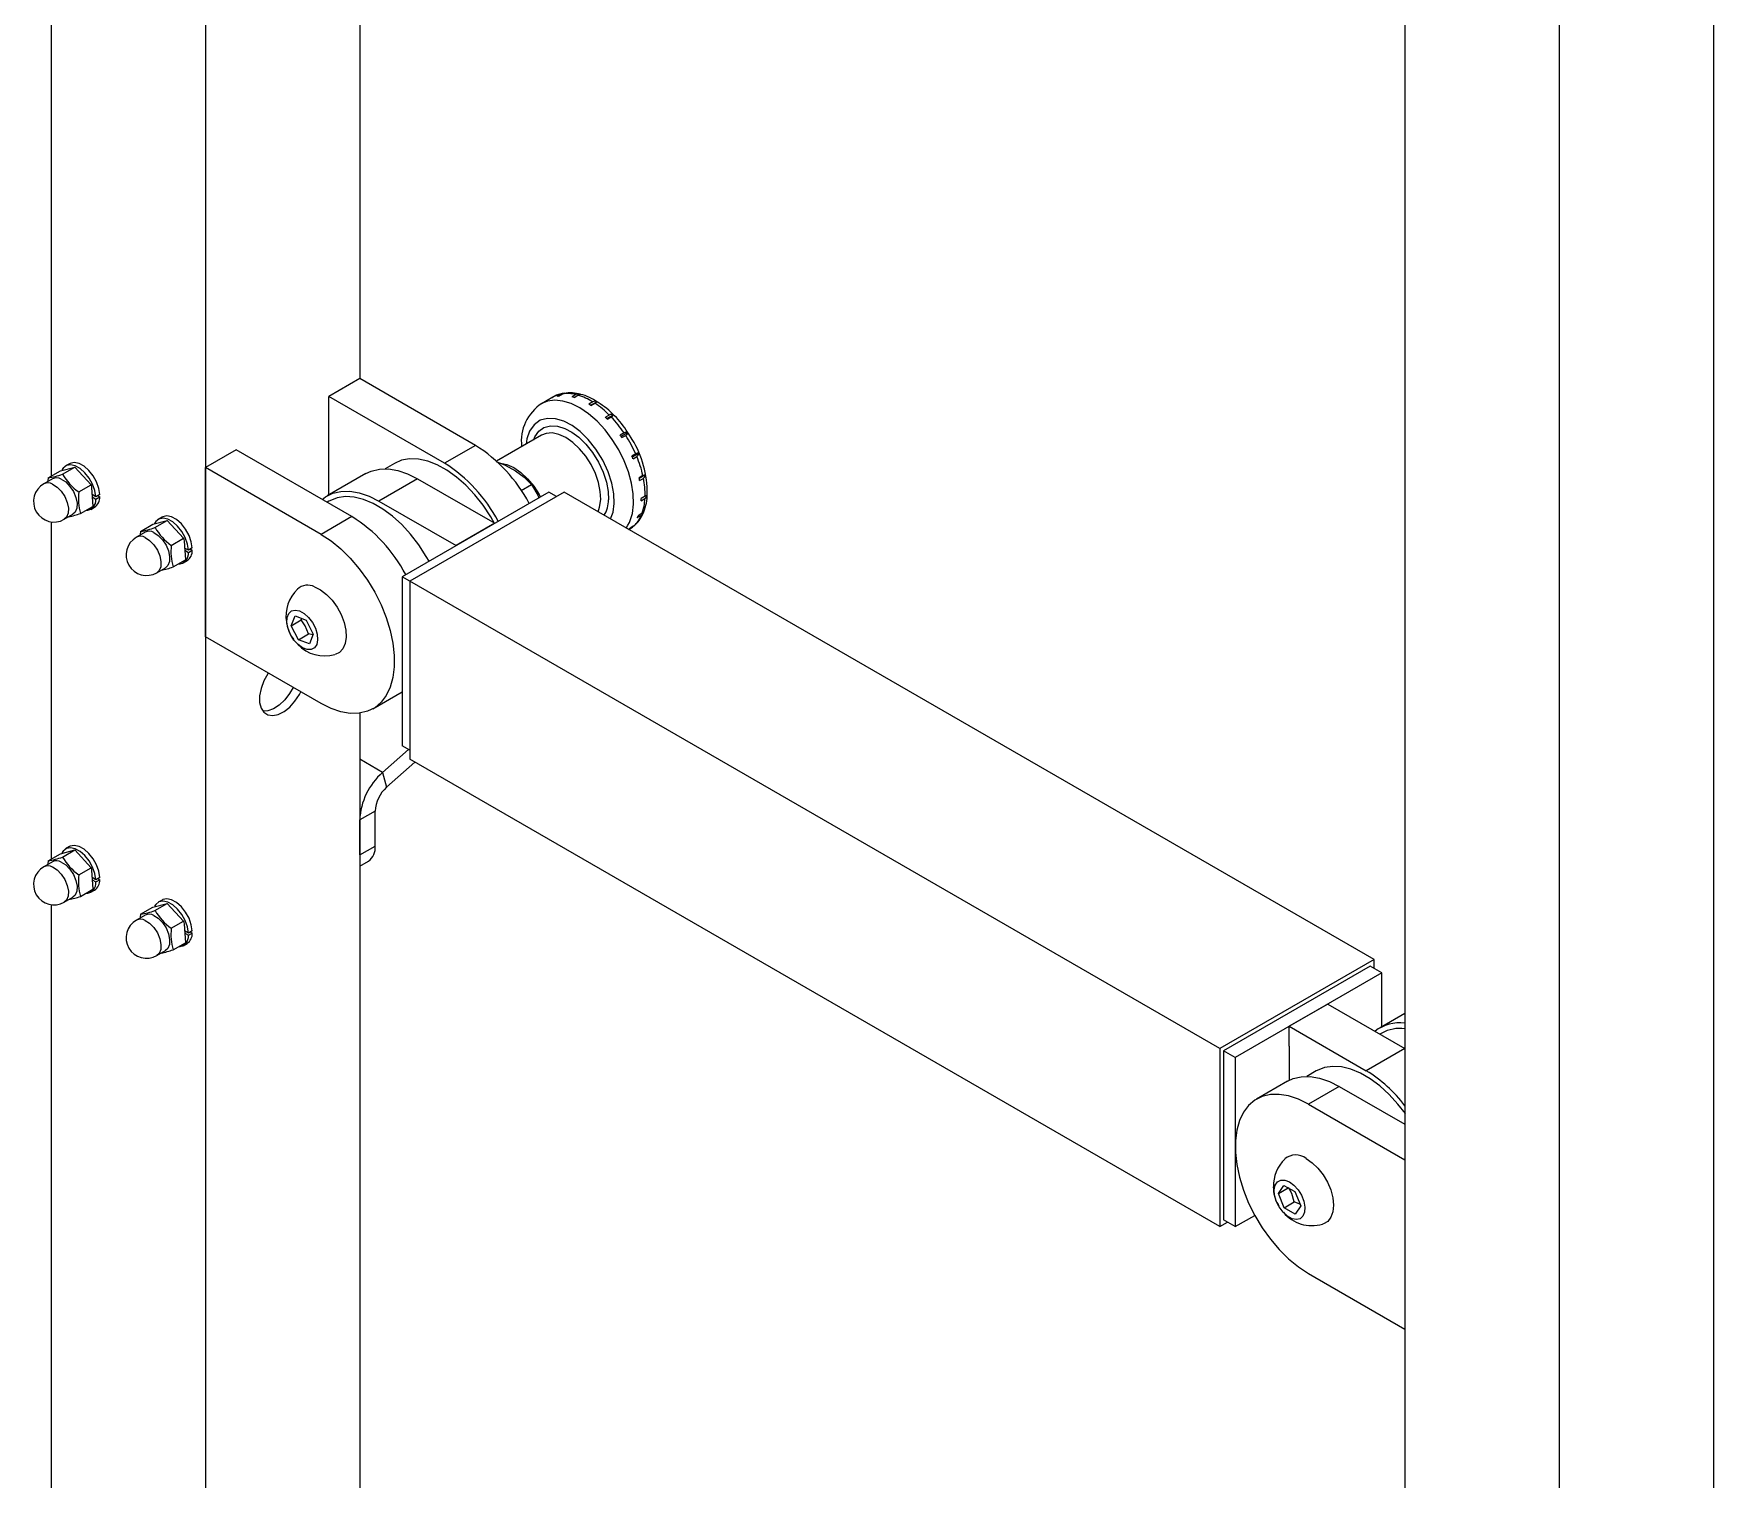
# Model space of a CAD drawing. Header units: millimetres. Extents: x -7982 to 6300, y -38 to 5016.
# Drawn here: x -2278.8 to -1970.8, y 2931.5 to 3196.7 of the extents above; entities that cross this region are included whole.
import ezdxf

# ---------------------------------------------------------------- set-up
doc = ezdxf.new("R2010")
doc.units = ezdxf.units.MM
doc.header["$LTSCALE"] = 15

msp = doc.modelspace()

# ---------------------------------------------------------------- linework, layer by layer
at = {"color": 7, "linetype": 'Continuous', "lineweight": 25}
for p, q in [((-1970.79, 3373.07), (-1970.79, 2792.77)), ((-1999.08, 3356.74), (-1999.08, 2207.04)), ((-2027.36, 3340.41), (-2027.36, 2735.59)), ((-2275.56, 3285.3), (-2275.56, 3115.5)), ((-2247.27, 3268.97), (-2247.27, 2317.66)), ((-2218.99, 3252.65), (-2218.99, 3133.38)), ((-2218.99, 3133.38), (-2224.65, 3130.12)), ((-2197.78, 3121.13), (-2218.99, 3133.38)), ((-2224.65, 3112.05), (-2224.65, 3130.12)), ((-2203.43, 3117.87), (-2224.65, 3130.12)), ((-2183.56, 3129.99), (-2185.68, 3128.76)), ((-2182.15, 3130.52), (-2182.85, 3130.12)), ((-2182.52, 3130.17), (-2181.82, 3130.58)), ((-2179.35, 3130.44), (-2180.05, 3130.03)), ((-2179.67, 3129.93), (-2178.97, 3130.34)), ((-2176.27, 3129.12), (-2176.98, 3128.71)), ((-2175.47, 3129.13), (-2176.61, 3128.48)), ((-2176.59, 3128.46), (-2175.88, 3128.87)), ((-2175.28, 3129.02), (-2175.38, 3129.08)), ((-2173.23, 3126.7), (-2173.94, 3126.29)), ((-2172.5, 3126.7), (-2173.67, 3126.02)), ((-2173.57, 3125.92), (-2172.86, 3126.33)), ((-2185.66, 3123), (-2193.9, 3118.24)), ((-2170.51, 3123.42), (-2171.22, 3123.01)), ((-2169.87, 3123.44), (-2171.05, 3122.75)), ((-2170.91, 3122.55), (-2170.21, 3122.96)), ((-2169.71, 3123.31), (-2169.87, 3123.55)), ((-2169.01, 3122.22), (-2169.71, 3123.31)), ((-2241.62, 3120.32), (-2247.27, 3117.05)), ((-2220.4, 3108.07), (-2241.62, 3120.32)), ((-2197.78, 3121.13), (-2203.43, 3117.87)), ((-2273.87, 3116.47), (-2271.23, 3117.16)), ((-2273.49, 3115.85), (-2271.23, 3117.16)), ((-2272.2, 3117.77), (-2272.91, 3117.36)), ((-2271.23, 3117.16), (-2268.24, 3113.9)), ((-2247.27, 3086.02), (-2247.27, 3117.05)), ((-2226.06, 3104.81), (-2247.27, 3117.05)), ((-2212.61, 3117.84), (-2214.34, 3116.84)), ((-2168.39, 3119.59), (-2169.09, 3119.18)), ((-2167.83, 3119.66), (-2169.01, 3118.98)), ((-2168.88, 3118.68), (-2168.17, 3119.09)), ((-2275.31, 3114.99), (-2276.9, 3114.07)), ((-2276.13, 3115.17), (-2273.87, 3116.47)), ((-2270.51, 3112.59), (-2268.24, 3113.9)), ((-2217.88, 3115.95), (-2224.95, 3111.87)), ((-2208.38, 3115.01), (-2215.45, 3110.93)), ((-2208.38, 3115.01), (-2194.24, 3106.85)), ((-2189.37, 3112.86), (-2187.48, 3113.95)), ((-2167.06, 3115.59), (-2167.77, 3115.18)), ((-2166.58, 3115.75), (-2167.75, 3115.08)), ((-2167.67, 3114.69), (-2166.96, 3115.09)), ((-2267.36, 3111.71), (-2268.06, 3112.11)), ((-2268.03, 3111.68), (-2267.36, 3111.3)), ((-2266.65, 3112.11), (-2267.36, 3111.71)), ((-2267.36, 3111.3), (-2266.65, 3111.71)), ((-2267.01, 3111.91), (-2266.65, 3111.71)), ((-2224.63, 3110.9), (-2224.97, 3110.71)), ((-2215.45, 3110.93), (-2201.31, 3102.77)), ((-2184.34, 3112.56), (-2211.21, 3097.05)), ((-2181.51, 3112.56), (-2209.8, 3096.23)), ((-2182.93, 3111.75), (-2184.34, 3112.56)), ((-2033.02, 3026.84), (-2181.51, 3112.56)), ((-2167.39, 3110.97), (-2166.69, 3111.37)), ((-2166.67, 3111.82), (-2167.37, 3111.41)), ((-2273.15, 3107.58), (-2271.56, 3108.5)), ((-2270.17, 3108.65), (-2267.91, 3109.95)), ((-2268.31, 3109.39), (-2267.6, 3109.8)), ((-2255.23, 3107.97), (-2255.94, 3107.56)), ((-2220.4, 3108.07), (-2226.06, 3104.81)), ((-2168.09, 3107.88), (-2167.38, 3108.29)), ((-2167.24, 3108.63), (-2167.95, 3108.22)), ((-2275.56, 3107.11), (-2275.56, 3045.28)), ((-2258.34, 3105.19), (-2259.93, 3104.28)), ((-2259.16, 3105.37), (-2256.9, 3106.68)), ((-2256.9, 3106.68), (-2254.26, 3107.36)), ((-2256.52, 3106.06), (-2254.26, 3107.36)), ((-2254.26, 3107.36), (-2251.27, 3104.1)), ((-2194.24, 3106.85), (-2201.31, 3102.77)), ((-2169.68, 3105.73), (-2168.97, 3106.14)), ((-2169.63, 3105.7), (-2169.56, 3105.74)), ((-2168.73, 3106.35), (-2169.43, 3105.94)), ((-2253.54, 3102.79), (-2251.27, 3104.1)), ((-2250.39, 3101.91), (-2251.09, 3102.31)), ((-2251.06, 3101.89), (-2250.39, 3101.5)), ((-2249.68, 3102.32), (-2250.39, 3101.91)), ((-2250.39, 3101.5), (-2249.68, 3101.91)), ((-2250.04, 3102.11), (-2249.68, 3101.91)), ((-2256.18, 3097.78), (-2254.59, 3098.7)), ((-2253.2, 3098.85), (-2250.94, 3100.15)), ((-2251.34, 3099.6), (-2250.63, 3100)), ((-2209.8, 3096.23), (-2211.21, 3097.05)), ((-2211.21, 3097.05), (-2211.21, 3066.02)), ((-2061.3, 3010.51), (-2209.8, 3096.23)), ((-2209.8, 3096.23), (-2209.8, 3063.57)), ((-2231.54, 3088.05), (-2230.83, 3089.86)), ((-2231.54, 3088.05), (-2229.7, 3089.11)), ((-2230.83, 3089.86), (-2228.82, 3089.1)), ((-2229.7, 3089.11), (-2229.56, 3089.38)), ((-2228.82, 3089.1), (-2227.51, 3086.53)), ((-2226.06, 3073.78), (-2247.27, 3086.02)), ((-2230.23, 3085.49), (-2231.54, 3088.05)), ((-2230.23, 3085.49), (-2228.39, 3086.55)), ((-2227.58, 3086.36), (-2228.39, 3086.55)), ((-2227.51, 3086.53), (-2228.22, 3084.73)), ((-2231.3, 3085.82), (-2231.09, 3085.54)), ((-2228.22, 3084.73), (-2230.23, 3085.49)), ((-2216.56, 3072.84), (-2211.21, 3075.93)), ((-2218.99, 3072.02), (-2218.99, 2888.42)), ((-2214.8, 3061.16), (-2210.06, 3065.36)), ((-2209.8, 3065.21), (-2211.21, 3066.02)), ((-2214.06, 3058.43), (-2208.87, 3063.04)), ((-2061.3, 2977.85), (-2209.8, 3063.57)), ((-2214.8, 3061.16), (-2214.06, 3058.43)), ((-2216.16, 3054.06), (-2218.99, 3052.43)), ((-2218.99, 3046.01), (-2218.99, 3052.43)), ((-2216.16, 3047.64), (-2216.16, 3054.06)), ((-2276.13, 3044.95), (-2273.87, 3046.25)), ((-2273.87, 3046.25), (-2271.23, 3046.94)), ((-2273.49, 3045.63), (-2271.23, 3046.94)), ((-2272.2, 3047.55), (-2272.91, 3047.14)), ((-2271.23, 3046.94), (-2268.24, 3043.67)), ((-2218.99, 3046.01), (-2216.16, 3047.64)), ((-2275.31, 3044.77), (-2276.9, 3043.85)), ((-2270.51, 3042.37), (-2268.24, 3043.67)), ((-2218.99, 3043.98), (-2217.4, 3044.9)), ((-2267.36, 3041.48), (-2268.06, 3041.89)), ((-2268.03, 3041.46), (-2267.36, 3041.07)), ((-2266.65, 3041.89), (-2267.36, 3041.48)), ((-2267.36, 3041.07), (-2266.65, 3041.48)), ((-2267.01, 3041.69), (-2266.65, 3041.48)), ((-2275.56, 3036.89), (-2275.56, 2365.02)), ((-2273.15, 3037.35), (-2271.56, 3038.27)), ((-2270.17, 3038.42), (-2267.91, 3039.73)), ((-2268.31, 3039.17), (-2267.6, 3039.58)), ((-2256.9, 3036.45), (-2254.26, 3037.14)), ((-2256.52, 3035.83), (-2254.26, 3037.14)), ((-2255.23, 3037.75), (-2255.94, 3037.34)), ((-2254.26, 3037.14), (-2251.27, 3033.88)), ((-2258.34, 3034.97), (-2259.93, 3034.05)), ((-2259.16, 3035.15), (-2256.9, 3036.45)), ((-2253.54, 3032.57), (-2251.27, 3033.88)), ((-2250.39, 3031.69), (-2251.09, 3032.09)), ((-2251.06, 3031.66), (-2250.39, 3031.28)), ((-2249.68, 3032.09), (-2250.39, 3031.69)), ((-2250.39, 3031.28), (-2249.68, 3031.69)), ((-2250.04, 3031.89), (-2249.68, 3031.69)), ((-2256.18, 3027.56), (-2254.59, 3028.48)), ((-2253.2, 3028.63), (-2250.94, 3029.93)), ((-2251.34, 3029.37), (-2250.63, 3029.78)), ((-2033.02, 3026.84), (-2061.3, 3010.51)), ((-2033.73, 3025.62), (-2060.6, 3010.1)), ((-2031.61, 3024.39), (-2058.48, 3008.88)), ((-2031.61, 3024.39), (-2033.73, 3025.62)), ((-2033.02, 3025.21), (-2033.02, 3026.84)), ((-2031.61, 3014.49), (-2031.61, 3024.39)), ((-2041.51, 3018.68), (-2048.58, 3014.59)), ((-2041.51, 3018.68), (-2027.36, 3010.51)), ((-2027.36, 3016.94), (-2031.91, 3014.31)), ((-2048.58, 3014.59), (-2034.43, 3006.43)), ((-2048.58, 3010.92), (-2048.58, 3014.59)), ((-2031.59, 3013.34), (-2031.93, 3013.15)), ((-2061.3, 3010.51), (-2061.3, 2977.85)), ((-2058.48, 3008.88), (-2060.6, 3010.1)), ((-2060.6, 3010.1), (-2060.6, 2979.07)), ((-2048.58, 3010.92), (-2048.58, 3004.68)), ((-2027.36, 3010.51), (-2034.43, 3006.43)), ((-2058.48, 3008.88), (-2058.48, 2977.85)), ((-2043.61, 3006.4), (-2045.34, 3005.4)), ((-2048.88, 3004.51), (-2054.54, 3001.25)), ((-2039.38, 3003.57), (-2045.04, 3000.31)), ((-2039.38, 3003.57), (-2027.36, 2996.63)), ((-2045.04, 3000.31), (-2027.36, 2990.1)), ((-2027.36, 2990.1), (-2027.36, 2959.07)), ((-2050.55, 2983.94), (-2049.55, 2985.42)), ((-2050.55, 2983.94), (-2048.76, 2984.97)), ((-2049.55, 2985.42), (-2047.51, 2984.27)), ((-2050.61, 2981.9), (-2050.49, 2981.65)), ((-2049.5, 2981.31), (-2050.55, 2983.94)), ((-2049.5, 2981.31), (-2047.67, 2982.37)), ((-2047.46, 2980.16), (-2049.5, 2981.31)), ((-2047.51, 2984.27), (-2046.46, 2981.64)), ((-2046.46, 2981.64), (-2047.46, 2980.16)), ((-2061.3, 2977.85), (-2059.89, 2978.67)), ((-2058.48, 2977.85), (-2060.6, 2979.07)), ((-2058.48, 2977.85), (-2054.89, 2979.92)), ((-2045.04, 2969.28), (-2027.36, 2959.07))]:
    msp.add_line(p, q, dxfattribs=at)
at = {"color": 8, "linetype": 'Continuous', "lineweight": 25}
msp.add_line((-2214.8, 3061.16), (-2218.99, 3063.58), dxfattribs=at)
at = {"color": 8, "linetype": 'Continuous', "lineweight": 25, "flags": 128}
for points in [[(-2168.8, 3110.37), (-2168.85, 3112.24), (-2169.15, 3114.22), (-2169.7, 3116.26), (-2170.49, 3118.32), (-2171.49, 3120.33), (-2172.67, 3122.24), (-2174.01, 3124.01), (-2175.47, 3125.59), (-2177.01, 3126.94), (-2178.6, 3128.02), (-2180.19, 3128.8), (-2181.74, 3129.27), (-2183.21, 3129.42), (-2184.56, 3129.23), (-2185.6, 3128.81)], [(-2172.33, 3110.47), (-2172.39, 3112.22), (-2172.75, 3114.2), (-2173.44, 3116.31), (-2174.43, 3118.44), (-2175.67, 3120.46), (-2177.09, 3122.23), (-2178.58, 3123.68), (-2180.05, 3124.76), (-2181.54, 3125.55), (-2183.07, 3126.02), (-2184.56, 3126.09), (-2185.91, 3125.73), (-2187.03, 3124.93), (-2187.86, 3123.77), (-2188.37, 3122.34), (-2188.49, 3121.36)], [(-2187.08, 3122.18), (-2186.89, 3122.71), (-2186.17, 3123.72), (-2185.2, 3124.41), (-2184.03, 3124.72), (-2182.73, 3124.66), (-2181.4, 3124.25), (-2180.11, 3123.57), (-2178.83, 3122.62), (-2177.53, 3121.37), (-2176.3, 3119.82), (-2175.21, 3118.08), (-2174.35, 3116.22), (-2173.76, 3114.38), (-2173.44, 3112.66), (-2173.39, 3111.14)], [(-2174.8, 3111.18), (-2174.87, 3112.7), (-2175.19, 3114.33), (-2175.76, 3115.99), (-2176.55, 3117.62), (-2177.53, 3119.15), (-2178.66, 3120.52), (-2179.89, 3121.68), (-2181.17, 3122.56), (-2182.45, 3123.15), (-2183.68, 3123.41), (-2184.8, 3123.34), (-2185.66, 3123)], [(-2275.3, 3114.03), (-2274.47, 3113.5), (-2273.7, 3112.71), (-2273.05, 3111.73), (-2272.6, 3110.67), (-2272.39, 3109.62), (-2272.43, 3108.69), (-2272.73, 3107.96), (-2273.15, 3107.58)], [(-2175.29, 3108.97), (-2175, 3109.82), (-2174.8, 3111.18)], [(-2172.98, 3107.64), (-2172.54, 3108.89), (-2172.33, 3110.47)], [(-2258.33, 3104.23), (-2257.5, 3103.7), (-2256.73, 3102.91), (-2256.08, 3101.93), (-2255.63, 3100.87), (-2255.42, 3099.82), (-2255.46, 3098.89), (-2255.76, 3098.17), (-2256.18, 3097.78)], [(-2275.3, 3043.81), (-2274.47, 3043.28), (-2273.7, 3042.48), (-2273.05, 3041.51), (-2272.6, 3040.44), (-2272.39, 3039.39), (-2272.43, 3038.46), (-2272.73, 3037.74), (-2273.15, 3037.35)], [(-2258.33, 3034.01), (-2257.5, 3033.48), (-2256.73, 3032.69), (-2256.08, 3031.71), (-2255.63, 3030.65), (-2255.42, 3029.6), (-2255.46, 3028.67), (-2255.76, 3027.95), (-2256.18, 3027.56)]]:
    msp.add_lwpolyline(points, dxfattribs=at)
at = {"color": 7, "linetype": 'Continuous', "lineweight": 25, "flags": 128}
for points in [[(-2181.52, 3130.69), (-2181.74, 3130.62), (-2181.82, 3130.58)], [(-2267.36, 3111.71), (-2267.54, 3112.84), (-2267.95, 3114.01), (-2268.58, 3115.14), (-2269.36, 3116.12), (-2270.24, 3116.9), (-2271.15, 3117.39), (-2272.02, 3117.58), (-2272.77, 3117.43), (-2273.36, 3116.97), (-2273.58, 3116.62)], [(-2266.65, 3112.11), (-2266.83, 3113.25), (-2267.25, 3114.42), (-2267.87, 3115.55), (-2268.65, 3116.53), (-2269.53, 3117.3), (-2270.44, 3117.8), (-2271.31, 3117.98), (-2272.07, 3117.84), (-2272.2, 3117.77)], [(-2217.88, 3115.95), (-2216.86, 3116.43), (-2215.36, 3116.78), (-2213.73, 3116.82), (-2212.01, 3116.53), (-2210.21, 3115.92), (-2208.38, 3115.01)], [(-2194.26, 3106.83), (-2194.97, 3108.06), (-2196.35, 3110.14), (-2197.88, 3112.07), (-2199.52, 3113.81), (-2201.23, 3115.32), (-2203, 3116.58), (-2204.77, 3117.56), (-2206.52, 3118.24), (-2208.22, 3118.61), (-2209.83, 3118.67), (-2211.31, 3118.4), (-2212.61, 3117.84)], [(-2193.99, 3118.18), (-2192.33, 3117.49), (-2190.41, 3116.46)], [(-2193.1, 3117.89), (-2192, 3117.64), (-2190.72, 3117.05), (-2189.43, 3116.16), (-2188.21, 3115.01), (-2187.08, 3113.64), (-2186.1, 3112.11), (-2185.87, 3111.68)], [(-2276.13, 3115.17), (-2276.18, 3114.61), (-2276.17, 3114.5)], [(-2273.71, 3114.95), (-2272.88, 3114.42), (-2272.11, 3113.62), (-2271.46, 3112.65), (-2271.01, 3111.58), (-2270.8, 3110.54), (-2270.84, 3109.6), (-2271.14, 3108.88), (-2271.56, 3108.5)], [(-2268.24, 3113.9), (-2268.15, 3113.42), (-2267.91, 3109.95)], [(-2190.41, 3116.46), (-2188.82, 3115.28), (-2187.48, 3113.95)], [(-2187.48, 3113.95), (-2186.31, 3111.98), (-2186.12, 3111.54)], [(-2225.87, 3111.23), (-2225.27, 3111.67), (-2223.93, 3112.34), (-2222.43, 3112.7), (-2220.81, 3112.74), (-2219.08, 3112.45), (-2217.28, 3111.84), (-2215.45, 3110.93)], [(-2206.28, 3099.89), (-2206.79, 3100.78), (-2208.15, 3102.89), (-2209.65, 3104.84), (-2211.28, 3106.61), (-2212.98, 3108.16), (-2214.74, 3109.46), (-2216.52, 3110.49), (-2218.28, 3111.22), (-2219.98, 3111.64), (-2221.61, 3111.74), (-2223.11, 3111.52), (-2224.47, 3110.99), (-2224.63, 3110.9)], [(-2250.39, 3101.91), (-2250.57, 3103.04), (-2250.98, 3104.22), (-2251.61, 3105.34), (-2252.39, 3106.33), (-2253.27, 3107.1), (-2254.18, 3107.6), (-2255.05, 3107.78), (-2255.8, 3107.63), (-2256.39, 3107.17), (-2256.61, 3106.83)], [(-2249.68, 3102.32), (-2249.86, 3103.45), (-2250.27, 3104.62), (-2250.9, 3105.75), (-2251.68, 3106.74), (-2252.56, 3107.51), (-2253.47, 3108), (-2254.34, 3108.19), (-2255.1, 3108.04), (-2255.23, 3107.97)], [(-2259.16, 3105.37), (-2259.21, 3104.82), (-2259.2, 3104.7)], [(-2256.74, 3105.15), (-2255.91, 3104.62), (-2255.14, 3103.83), (-2254.49, 3102.85), (-2254.04, 3101.79), (-2253.83, 3100.74), (-2253.87, 3099.81), (-2254.17, 3099.09), (-2254.59, 3098.7)], [(-2226.06, 3104.81), (-2224.23, 3103.61), (-2222.44, 3102.14), (-2220.71, 3100.43), (-2219.08, 3098.52), (-2217.58, 3096.43), (-2216.24, 3094.21), (-2215.08, 3091.9), (-2214.13, 3089.54), (-2213.4, 3087.18), (-2212.91, 3084.86), (-2212.66, 3082.61), (-2212.66, 3080.5), (-2212.91, 3078.54), (-2213.4, 3076.79), (-2214.13, 3075.27), (-2215.08, 3074.01), (-2216.24, 3073.03), (-2217.58, 3072.36), (-2219.08, 3072.01), (-2220.71, 3071.97), (-2222.44, 3072.26), (-2224.23, 3072.87), (-2226.06, 3073.78)], [(-2168.74, 3106.35), (-2168.89, 3106.19), (-2168.97, 3106.14)], [(-2251.27, 3104.1), (-2251.18, 3103.62), (-2250.94, 3100.15)], [(-2227.26, 3095.21), (-2226.15, 3094.65), (-2225.06, 3093.8), (-2224.03, 3092.73), (-2223.13, 3091.47), (-2222.39, 3090.09), (-2221.85, 3088.66), (-2221.54, 3087.25), (-2221.47, 3085.93), (-2221.65, 3084.78), (-2222.07, 3083.84), (-2222.71, 3083.16), (-2223.49, 3082.79)], [(-2230.01, 3090.79), (-2229.17, 3090.32), (-2228.35, 3089.59), (-2227.65, 3088.65), (-2227.11, 3087.59), (-2226.78, 3086.51), (-2226.7, 3085.49), (-2226.87, 3084.63), (-2227.27, 3084.01), (-2227.88, 3083.69), (-2228.63, 3083.68), (-2229.46, 3083.99), (-2230.3, 3084.6), (-2231.07, 3085.44), (-2231.7, 3086.45), (-2232.13, 3087.54), (-2232.34, 3088.6), (-2232.3, 3089.55), (-2232.01, 3090.29), (-2231.49, 3090.77), (-2230.81, 3090.94), (-2230.01, 3090.79)], [(-2228.39, 3086.55), (-2228.96, 3088.06), (-2229.7, 3089.11)], [(-2235.76, 3079.38), (-2235.84, 3079.25), (-2236.56, 3077.94), (-2237.08, 3076.57), (-2237.34, 3075.23), (-2237.34, 3074), (-2237.08, 3072.96), (-2236.56, 3072.18), (-2235.84, 3071.7), (-2234.94, 3071.57), (-2233.93, 3071.77), (-2232.86, 3072.31), (-2231.82, 3073.14), (-2230.86, 3074.22), (-2230.04, 3075.47), (-2229.8, 3075.94)], [(-2231.21, 3076.75), (-2231.84, 3075.64), (-2232.74, 3074.47), (-2233.75, 3073.5), (-2234.81, 3072.81), (-2235.86, 3072.44), (-2236.75, 3072.4)], [(-2267.36, 3041.48), (-2267.54, 3042.62), (-2267.95, 3043.79), (-2268.58, 3044.91), (-2269.36, 3045.9), (-2270.24, 3046.67), (-2271.15, 3047.17), (-2272.02, 3047.35), (-2272.77, 3047.21), (-2273.36, 3046.74), (-2273.58, 3046.4)], [(-2266.65, 3041.89), (-2266.83, 3043.02), (-2267.25, 3044.2), (-2267.87, 3045.32), (-2268.65, 3046.31), (-2269.53, 3047.08), (-2270.44, 3047.58), (-2271.31, 3047.76), (-2272.07, 3047.61), (-2272.2, 3047.55)], [(-2276.13, 3044.95), (-2276.18, 3044.39), (-2276.17, 3044.27)], [(-2273.71, 3044.72), (-2272.88, 3044.19), (-2272.11, 3043.4), (-2271.46, 3042.43), (-2271.01, 3041.36), (-2270.8, 3040.31), (-2270.84, 3039.38), (-2271.14, 3038.66), (-2271.56, 3038.27)], [(-2268.24, 3043.67), (-2268.15, 3043.2), (-2267.91, 3039.73)], [(-2250.39, 3031.69), (-2250.57, 3032.82), (-2250.98, 3033.99), (-2251.61, 3035.12), (-2252.39, 3036.1), (-2253.27, 3036.88), (-2254.18, 3037.37), (-2255.05, 3037.56), (-2255.8, 3037.41), (-2256.39, 3036.95), (-2256.61, 3036.61)], [(-2249.68, 3032.09), (-2249.86, 3033.23), (-2250.27, 3034.4), (-2250.9, 3035.53), (-2251.68, 3036.51), (-2252.56, 3037.29), (-2253.47, 3037.78), (-2254.34, 3037.96), (-2255.1, 3037.82), (-2255.23, 3037.75)], [(-2259.16, 3035.15), (-2259.21, 3034.59), (-2259.2, 3034.48)], [(-2256.74, 3034.93), (-2255.91, 3034.4), (-2255.14, 3033.61), (-2254.49, 3032.63), (-2254.04, 3031.56), (-2253.83, 3030.52), (-2253.87, 3029.59), (-2254.17, 3028.86), (-2254.59, 3028.48)], [(-2251.27, 3033.88), (-2251.18, 3033.4), (-2250.94, 3029.93)], [(-2027.27, 2998.58), (-2028.64, 3000.34), (-2030.26, 3002.11), (-2031.96, 3003.66), (-2033.72, 3004.96), (-2035.5, 3005.99), (-2037.26, 3006.72), (-2038.96, 3007.14), (-2040.59, 3007.24), (-2042.09, 3007.02), (-2043.45, 3006.49), (-2043.61, 3006.4)], [(-2048.88, 3004.51), (-2047.86, 3004.99), (-2046.36, 3005.34), (-2044.74, 3005.38), (-2043.01, 3005.09), (-2041.21, 3004.48), (-2039.38, 3003.57)], [(-2045.04, 3000.31), (-2046.87, 3001.22), (-2048.67, 3001.82), (-2050.39, 3002.11), (-2052.02, 3002.08), (-2053.52, 3001.72), (-2054.86, 3001.05), (-2056.02, 3000.08), (-2056.97, 2998.82), (-2057.7, 2997.3), (-2058.19, 2995.54), (-2058.44, 2993.59), (-2058.44, 2991.47), (-2058.19, 2989.23), (-2057.7, 2986.9), (-2056.97, 2984.54), (-2056.02, 2982.18), (-2054.86, 2979.87), (-2053.52, 2977.65), (-2052.02, 2975.57), (-2050.39, 2973.65), (-2048.67, 2971.95), (-2046.87, 2970.48), (-2045.04, 2969.28)], [(-2045.46, 2990.34), (-2044.35, 2989.58), (-2043.3, 2988.56), (-2042.36, 2987.35), (-2041.56, 2986), (-2040.96, 2984.57), (-2040.58, 2983.15), (-2040.44, 2981.8), (-2040.56, 2980.59), (-2040.91, 2979.58), (-2041.49, 2978.82), (-2042.26, 2978.35), (-2042.46, 2978.29)], [(-2048.54, 2986.08), (-2047.71, 2985.46), (-2046.94, 2984.61), (-2046.32, 2983.6), (-2045.89, 2982.51), (-2045.69, 2981.45), (-2045.74, 2980.51), (-2046.04, 2979.77), (-2046.56, 2979.3), (-2047.25, 2979.14), (-2048.05, 2979.3), (-2048.89, 2979.78), (-2049.7, 2980.52), (-2050.4, 2981.47), (-2050.94, 2982.53), (-2051.25, 2983.61), (-2051.33, 2984.62), (-2051.15, 2985.47), (-2050.74, 2986.09), (-2050.13, 2986.4), (-2049.37, 2986.4), (-2048.54, 2986.08)], [(-2047.67, 2982.37), (-2048.09, 2983.92), (-2048.71, 2985)], [(-2046.58, 2981.94), (-2046.6, 2981.95), (-2047.67, 2982.37)]]:
    msp.add_lwpolyline(points, dxfattribs=at)
at = {"color": 7, "linetype": 'Continuous', "lineweight": 25}
for centre, radius, start, end in [((-2181.38, 3126.81), 3.84, 96.3099, 127.3968), ((-2181.17, 3125.82), 4.81, 101.7444, 119.8835), ((-2181.77, 3124.96), 5.27, 98.292, 101.9191), ((-2181.64, 3129.66), 0.999, 88.0772, 120.6043), ((-2180.96, 3124.07), 6.57, 75.7882, 97.5233), ((-2180.35, 3124.53), 6.24, 72.7281, 100.7235), ((-2182.04, 3121.74), 8.52, 73.9144, 76.5456), ((-2178.85, 3129.48), 1.08, 70.3701, 117.3964), ((-2178.45, 3129.58), 0.917, 92.2753, 124.2112), ((-2182.16, 3119.69), 11.12, 58.039, 73.3208), ((-2180.65, 3121.57), 9.18, 54.9462, 76.4585), ((-2175.86, 3128.35), 0.877, 63.5685, 118.0775), ((-2178, 3132.68), 4.36, 299.0489, 305.4561), ((-2181.12, 3121.89), 8.24, 122.7145, 186.8697), ((-2184.37, 3116.62), 14.18, 56.6938, 58.5679), ((-2185.46, 3114.47), 17.3, 45.0098, 56.3804), ((-2184.78, 3114.2), 17.6, 32.0732, 57.3419), ((-2188.21, 3111.88), 20.29, 43.8059, 45.2816), ((-2172.87, 3126.06), 0.735, 60.0618, 119.7189), ((-2173.18, 3127), 0.746, 295.1299, 335.9339), ((-2189.15, 3110.78), 22.52, 34.1455, 43.6796), ((-2191.03, 3109.52), 23.96, 32.9259, 34.2466), ((-2170.17, 3122.88), 0.64, 61.4408, 122.2192), ((-2170.48, 3123.51), 0.615, 295.9869, 353.2509), ((-2190.43, 3109.85), 24.1, 23.824, 32.9353), ((-2212.43, 3097.71), 27.63, 27.561, 57.9831), ((-2185.02, 3112.43), 18.76, 359.3243, 31.4486), ((-2218.73, 3093.84), 28.48, 28.0244, 57.5197), ((-2190.36, 3109.8), 23.24, 22.4453, 23.7933), ((-2168.03, 3119.07), 0.624, 70.7434, 124.6217), ((-2168.49, 3119.67), 0.663, 298.6143, 359.6543), ((-2187.73, 3110.95), 21.18, 12.6603, 22.5928), ((-2275.03, 3110.82), 3.75, 119.9973, 299.9973), ((-2278.39, 3129.36), 14.38, 279.0424, 289.9506), ((-2274.55, 3113.53), 1.65, 59.3689, 117.4444), ((-2264.09, 3121.45), 10.94, 210.7863, 234.0787), ((-2185.84, 3111.18), 18.51, 10.9153, 12.484), ((-2166.55, 3114.83), 0.917, 92.2753, 124.2112), ((-2167.36, 3115.76), 0.774, 300.8928, 359.2684), ((-2182, 3112.1), 15.34, 358.9335, 11.2568), ((-2260.75, 3111.43), 9.82, 173.236, 196.4882), ((-2269.25, 3111.08), 1.9, 270.1319, 6.443), ((-2268.81, 3111.59), 2.16, 304.0592, 3.0175), ((-2179.61, 3111.72), 12.24, 356.4764, 358.5428), ((-2176.11, 3111.85), 9.44, 340.0503, 357.0979), ((-2174.33, 3112.15), 8.07, 336.6742, 0.3958), ((-2167.25, 3112.2), 1, 304.1361, 352.7054), ((-2168.78, 3115.62), 4.36, 299.0489, 305.4561), ((-2275.12, 3122.39), 14.61, 281.0069, 289.8091), ((-2235.05, 3084.64), 27.63, 27.561, 57.9831), ((-2172.63, 3110.5), 5.7, 313.2486, 337.1452), ((-2172.11, 3110.66), 5.47, 311.4066, 341.8607), ((-2174.69, 3110.76), 7.21, 336.4222, 339.3643), ((-2168, 3109.26), 1.16, 302.6412, 346.9722), ((-2167.56, 3109.31), 0.746, 295.1299, 335.9339), ((-2261.42, 3119.57), 14.38, 279.0424, 289.9506), ((-2257.58, 3103.73), 1.65, 59.3689, 117.4444), ((-2247.12, 3111.66), 10.94, 210.7863, 234.0787), ((-2172.7, 3109.5), 4.83, 308.7322, 312.573), ((-2171.91, 3109.8), 4.7, 300.008, 308.7476), ((-2258.06, 3101.03), 3.75, 119.9973, 299.9973), ((-2243.78, 3101.64), 9.82, 173.236, 196.4882), ((-2252.28, 3101.29), 1.9, 270.1319, 6.443), ((-2251.84, 3101.79), 2.16, 304.0592, 3.0175), ((-2258.15, 3112.59), 14.61, 281.0069, 289.8091), ((-2228.51, 3092.69), 2.81, 63.5433, 132.1466), ((-2225.71, 3089.8), 6.8, 133.4424, 188.8244), ((-2226.44, 3089.38), 6.02, 185.8734, 216.1494), ((-2225.45, 3089.26), 6.73, 223.457, 286.6204), ((-2206.47, 3051.79), 12.54, 131.6284, 177.0654), ((-2209.9, 3053.74), 6.27, 131.6284, 177.0654), ((-2219.01, 3047.28), 2.88, 304.0564, 7.2558), ((-2275.03, 3040.6), 3.75, 119.9973, 299.9973), ((-2278.39, 3059.14), 14.38, 279.0424, 289.9506), ((-2274.55, 3043.3), 1.65, 59.3689, 117.4444), ((-2264.09, 3051.23), 10.94, 210.7863, 234.0787), ((-2260.75, 3041.21), 9.82, 173.236, 196.4882), ((-2269.25, 3040.86), 1.9, 270.1319, 6.443), ((-2268.81, 3041.37), 2.16, 304.0592, 3.0175), ((-2275.12, 3052.17), 14.61, 281.0069, 289.8091), ((-2258.06, 3030.81), 3.75, 119.9973, 299.9973), ((-2261.42, 3049.34), 14.38, 279.0424, 289.9506), ((-2257.58, 3033.51), 1.65, 59.3689, 117.4444), ((-2247.12, 3041.43), 10.94, 210.7863, 234.0787), ((-2243.78, 3031.41), 9.82, 173.236, 196.4882), ((-2252.28, 3031.06), 1.9, 270.1319, 6.443), ((-2251.84, 3031.57), 2.16, 304.0592, 3.0175), ((-2258.15, 3042.37), 14.61, 281.0069, 289.8091), ((-2028.43, 3008.18), 7.04, 81.3167, 128.753), ((-2028.29, 3007.43), 6.77, 82.085, 119.1342), ((-2047.88, 2984.48), 25.75, 37.1533, 58.5086), ((-2047.38, 2987.83), 3.16, 52.5682, 129.4895), ((-2044.61, 2985.3), 6.86, 134.0964, 181.1306), ((-2045.14, 2985.09), 6.34, 179.3409, 210.2525), ((-2044.45, 2984.75), 6.72, 219.3849, 286.9757)]:
    msp.add_arc(centre, radius, start, end, dxfattribs=at)
at = {"color": 8, "linetype": 'Continuous', "lineweight": 25}
for centre, radius, start, end in [((-2276.14, 3112.61), 1.65, 59.3689, 117.4444), ((-2178.22, 3110.94), 4.84, 327.1287, 2.3283), ((-2177.02, 3110.43), 8.22, 327.2152, 359.5671), ((-2259.17, 3102.81), 1.65, 59.3689, 117.4444), ((-2276.14, 3042.38), 1.65, 59.3689, 117.4444), ((-2259.17, 3032.59), 1.65, 59.3689, 117.4444)]:
    msp.add_arc(centre, radius, start, end, dxfattribs=at)

doc.saveas('drawing.dxf')
